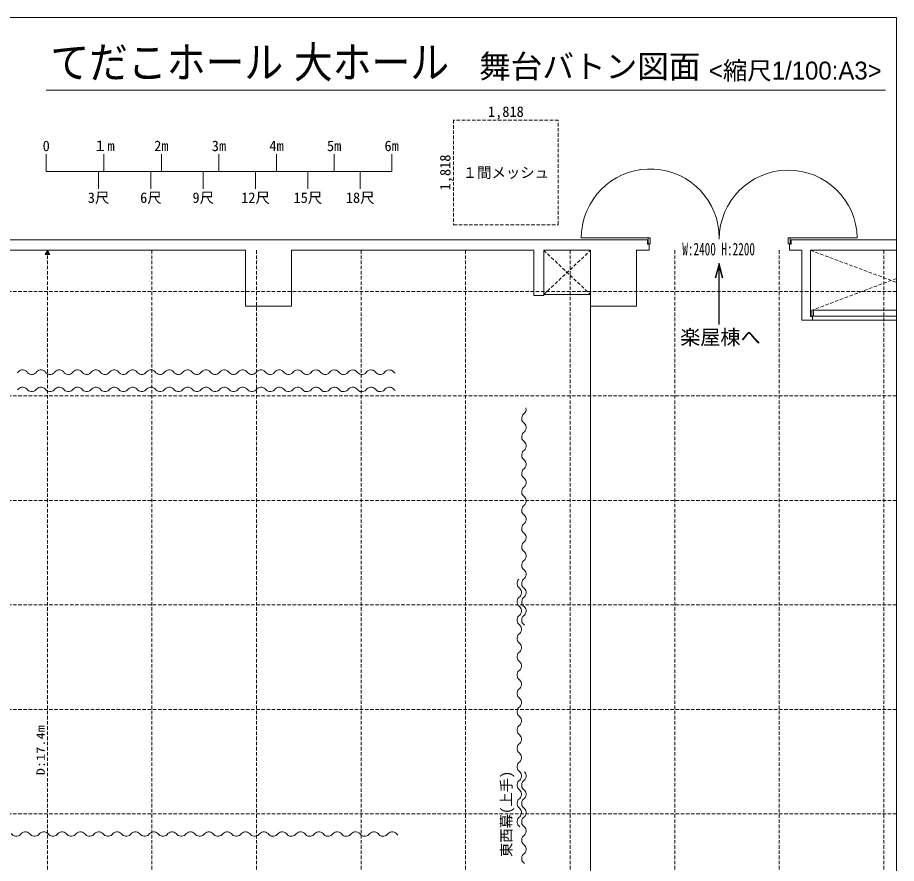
# Model space of a CAD drawing. Units: millimetres, scale not verified. Extents: x -10957 to 29043, y -19395 to 8905.
# Drawn here: x 13761 to 29043, y -5809 to 8905 of the extents above; entities that cross this region are included whole.
import ezdxf
from ezdxf.enums import TextEntityAlignment as Align

# ---------------------------------------------------------------- set-up
doc = ezdxf.new("R2010")
doc.units = ezdxf.units.MM
doc.header["$LTSCALE"] = 50
doc.linetypes.add('DASHED1', pattern=[1.8, 1.2, -0.6])
for name, color, linetype, lineweight in [('D-0', 7, 'Continuous', 18), ('D-A', 7, 'Continuous', 18), ('D-D', 7, 'Continuous', 18), ('D-E', 4, 'DASHED1', 18), ('D-F', 7, 'Continuous', 18), ('F-F', 7, 'Continuous', 18)]:
    doc.layers.add(name, color=color, linetype=linetype, lineweight=lineweight)
doc.styles.add('HG創英角ｺﾞｼｯｸUB', font='')
doc.styles.add('ＭＳ ゴシック', font='')
doc.styles.get('HG創英角ｺﾞｼｯｸUB').set_extended_font_data('HG創英角ｺﾞｼｯｸUB')
doc.styles.get('ＭＳ ゴシック').set_extended_font_data('MS Gothic')

msp = doc.modelspace()

# ---------------------------------------------------------------- linework, layer by layer
at = {"layer": 'D-0'}
for p, q in [((24762.47, 5071.31), (23562.47, 5071.31)), ((24762.47, 5071.31), (24727.47, 5071.31)), ((24727.47, 4971.31), (24727.47, 5071.31)), ((24732.47, 5071.31), (24762.47, 5071.31)), ((24762.47, 5071.31), (24762.47, 4971.31)), ((27162.47, 5071.31), (27162.47, 4971.31)), ((27192.47, 5071.31), (27162.47, 5071.31)), ((-7062.53, 5036.31), (24712.47, 5036.31)), ((24712.47, 4961.31), (24712.47, 5036.31)), ((24742.47, 4961.31), (24712.47, 4961.31)), ((24762.47, 4971.31), (24727.47, 4971.31)), ((24742.47, 4961.31), (24742.47, 4856.31)), ((27182.47, 4961.31), (27182.47, 4856.31)), ((29042.96, 5036.31), (27212.47, 5036.31)), ((17724.97, 4856.31), (12324.97, 4856.31)), ((17724.97, 4856.31), (17724.97, 3886.31)), ((18524.97, 4856.31), (22739.97, 4856.31)), ((18524.97, 4856.31), (18524.97, 3886.31)), ((22739.97, 4069.99), (22739.97, 4856.31)), ((22909.97, 4069.99), (22909.97, 4856.31)), ((23724.97, 4856.31), (23724.97, 3886.31)), ((24524.97, 4856.31), (24524.97, 3886.31)), ((24742.47, 4856.31), (24524.97, 4856.31)), ((27399.97, 4856.31), (27182.47, 4856.31)), ((27399.97, 3642.53), (27399.97, 4856.31)), ((27549.97, 4856.31), (27549.97, 3702.53)), ((29042.96, 4856.31), (27549.97, 4856.31)), ((22739.97, 4069.99), (22909.97, 4069.99)), ((23724.97, 4086.31), (22909.97, 4086.31)), ((18524.97, 3886.31), (17724.97, 3886.31)), ((24524.97, 3886.31), (23724.97, 3886.31)), ((27583.64, 3702.53), (27549.97, 3702.53)), ((27569.97, 3712.53), (27569.97, 3812.53)), ((29042.96, 3812.53), (27569.97, 3812.53)), ((29042.96, 3712.53), (27569.97, 3712.53)), ((27583.64, 3702.53), (27583.64, 3642.53)), ((27599.97, 3712.53), (27599.97, 3812.53)), ((27583.64, 3642.53), (27399.97, 3642.53)), ((29042.96, 3642.53), (27583.64, 3642.53))]:
    msp.add_line(p, q, dxfattribs=at)
at = {"layer": 'D-0', "linetype": 'DASHED1'}
for p, q in [((22909.97, 4856.31), (23724.97, 4086.31)), ((22909.97, 4086.31), (23724.97, 4856.31)), ((27549.97, 4856.31), (29042.96, 4298.76)), ((29042.96, 4366.58), (27569.97, 3812.53))]:
    msp.add_line(p, q, dxfattribs=at)
at = {"layer": 'D-0'}
for points in [[(28362.29, 5071.31), (27162.47, 5071.31), (27197.47, 5071.31)], [(27162.47, 4971.31), (27197.47, 4971.31), (27197.47, 5071.31)], [(27182.47, 4961.31), (27212.47, 4961.31), (27212.47, 5036.31)], [(23724.97, 4856.31), (22909.97, 4856.31), (23724.97, 4856.31)]]:
    msp.add_lwpolyline(points, dxfattribs=at)
for centre, radius, start, end in [((24762.47, 5071.31), 1200, 0, 173.36957), ((27162.47, 5051.31), 1200, 0.97102, 180), ((24762.47, 5071.31), 1200, 173.36957, 180.04157), ((13848.14, 2671.51), 103.58, 45.56871, 147.08999), ((14167.02, 2671.57), 103.53, 45.50061, 147.07941), ((14485.91, 2671.64), 103.48, 45.43258, 147.06855), ((14804.8, 2671.71), 103.43, 45.36477, 147.05763), ((15123.69, 2671.77), 103.38, 45.29696, 147.04647), ((15442.58, 2671.84), 103.33, 45.22985, 147.03495), ((15761.46, 2671.9), 103.28, 45.16247, 147.02363), ((16080.35, 2671.96), 103.24, 45.09586, 147.01189), ((16399.24, 2672.03), 103.19, 45.0286, 147.00032), ((16718.13, 2672.09), 103.14, 44.96154, 146.9883), ((17037.02, 2672.15), 103.09, 44.89479, 146.97604), ((17355.91, 2672.22), 103.05, 44.82832, 146.96381), ((17674.79, 2672.28), 103, 44.7617, 146.95127), ((17993.68, 2672.34), 102.95, 44.69529, 146.93851), ((18312.57, 2672.4), 102.91, 44.62846, 146.92578), ((18631.77, 2671.76), 103.14, 44.96154, 146.9883), ((18950.66, 2671.82), 103.09, 44.89479, 146.97604), ((19269.55, 2671.88), 103.05, 44.82832, 146.96381), ((19588.43, 2671.95), 103, 44.7617, 146.95127), ((19907.32, 2672.01), 102.95, 44.69529, 146.93851), ((20226.21, 2672.07), 102.91, 44.62846, 146.92578), ((14007.58, 2801.75), 103.56, 212.91537, 314.46525), ((14326.47, 2801.68), 103.5, 212.92598, 314.53346), ((14645.36, 2801.61), 103.45, 212.93698, 314.60123), ((14964.24, 2801.55), 103.41, 212.94793, 314.66916), ((15283.13, 2801.48), 103.36, 212.95924, 314.73673), ((15602.02, 2801.42), 103.31, 212.97054, 314.80396), ((15920.91, 2801.35), 103.26, 212.98223, 314.87088), ((16239.8, 2801.29), 103.21, 212.99374, 314.93782), ((16558.68, 2801.23), 103.16, 213.00566, 315.00495), ((16877.57, 2801.16), 103.12, 213.01778, 315.07193), ((17196.46, 2801.1), 103.07, 213.03023, 315.13824), ((17515.35, 2801.04), 103.02, 213.04244, 315.20501), ((17834.24, 2800.98), 102.98, 213.05507, 315.27156), ((18153.13, 2800.91), 102.93, 213.0678, 315.3381), ((18472.32, 2800.89), 103.16, 213.00566, 315.00495), ((18791.21, 2800.83), 103.12, 213.01778, 315.07193), ((19110.1, 2800.77), 103.07, 213.03023, 315.13824), ((19428.99, 2800.7), 103.02, 213.04244, 315.20501), ((19747.88, 2800.64), 102.98, 213.05507, 315.27156), ((20066.77, 2800.58), 102.93, 213.0678, 315.3381), ((20385.71, 2800.52), 102.93, 213.0678, 233.61557), ((13848.14, 2371.51), 103.58, 45.56871, 147.08999), ((14007.58, 2501.75), 103.56, 212.91537, 314.46525), ((14167.02, 2371.57), 103.53, 45.50061, 147.07941), ((14326.47, 2501.68), 103.5, 212.92598, 314.53346), ((14485.91, 2371.64), 103.48, 45.43258, 147.06855), ((14645.36, 2501.61), 103.45, 212.93698, 314.60123), ((14804.8, 2371.71), 103.43, 45.36477, 147.05763), ((14964.24, 2501.55), 103.41, 212.94793, 314.66916), ((15123.69, 2371.77), 103.38, 45.29696, 147.04647), ((15283.13, 2501.48), 103.36, 212.95924, 314.73673), ((15442.58, 2371.84), 103.33, 45.22985, 147.03495), ((15602.02, 2501.42), 103.31, 212.97054, 314.80396), ((15761.46, 2371.9), 103.28, 45.16247, 147.02363), ((15920.91, 2501.35), 103.26, 212.98223, 314.87088), ((16080.35, 2371.96), 103.24, 45.09586, 147.01189), ((16239.8, 2501.29), 103.21, 212.99374, 314.93782), ((16399.24, 2372.03), 103.19, 45.0286, 147.00032), ((16718.13, 2372.09), 103.14, 44.96154, 146.9883), ((17037.02, 2372.15), 103.09, 44.89479, 146.97604), ((17355.91, 2372.22), 103.05, 44.82832, 146.96381), ((17674.79, 2372.28), 103, 44.7617, 146.95127), ((17993.68, 2372.34), 102.95, 44.69529, 146.93851), ((18312.57, 2372.4), 102.91, 44.62846, 146.92578), ((18631.77, 2371.76), 103.14, 44.96154, 146.9883), ((18950.66, 2371.82), 103.09, 44.89479, 146.97604), ((19269.55, 2371.88), 103.05, 44.82832, 146.96381), ((19588.43, 2371.95), 103, 44.7617, 146.95127), ((19907.32, 2372.01), 102.95, 44.69529, 146.93851), ((20226.21, 2372.07), 102.91, 44.62846, 146.92578), ((16558.68, 2501.23), 103.16, 213.00566, 315.00495), ((16877.57, 2501.16), 103.12, 213.01778, 315.07193), ((17196.46, 2501.1), 103.07, 213.03023, 315.13824), ((17515.35, 2501.04), 103.02, 213.04244, 315.20501), ((17834.24, 2500.98), 102.98, 213.05507, 315.27156), ((18153.13, 2500.91), 102.93, 213.0678, 315.3381), ((18472.32, 2500.89), 103.16, 213.00566, 315.00495), ((18791.21, 2500.83), 103.12, 213.01778, 315.07193), ((19110.1, 2500.77), 103.07, 213.03023, 315.13824), ((19428.99, 2500.7), 103.02, 213.04244, 315.20501), ((19747.88, 2500.64), 102.98, 213.05507, 315.27156), ((20066.77, 2500.58), 102.93, 213.0678, 315.3381), ((20385.71, 2500.52), 102.93, 213.0678, 233.61557), ((22629.66, 1931.57), 102.95, 134.69529, 236.93851), ((22501.09, 2091.01), 102.93, 303.0678, 14.22997), ((22501.03, 1772.12), 102.98, 303.05507, 45.27156), ((22629.72, 1612.68), 103, 134.7617, 236.95127), ((22500.96, 1453.23), 103.02, 303.04244, 45.20501), ((22629.79, 1293.79), 103.05, 134.82832, 236.96381), ((22500.9, 1134.35), 103.07, 303.03023, 45.13824), ((22629.85, 974.9), 103.09, 134.89479, 236.97604), ((22500.84, 815.46), 103.12, 303.01778, 45.07193), ((22629.91, 656.01), 103.14, 134.96154, 236.9883), ((22500.78, 496.57), 103.16, 303.00566, 45.00495), ((22629.27, 336.82), 102.91, 134.62846, 236.92578), ((22500.75, 177.37), 102.93, 303.0678, 45.3381), ((22629.21, 17.88), 102.91, 134.62846, 236.92578), ((22500.7, -141.57), 102.93, 303.0678, 45.3381), ((22629.27, -301.01), 102.95, 134.69529, 236.93851), ((22500.64, -460.46), 102.98, 303.05507, 45.27156), ((22629.33, -619.9), 103, 134.7617, 236.95127), ((22500.57, -779.35), 103.02, 303.04244, 45.20501), ((22549.4, -938.79), 103.05, 134.82832, 236.96381), ((22629.4, -938.79), 103.05, 134.82832, 236.96381), ((22420.51, -1098.23), 103.07, 303.03023, 45.13824), ((22500.51, -1098.23), 103.07, 303.03023, 45.13824), ((22549.46, -1257.68), 103.09, 134.89479, 236.97604), ((22629.46, -1257.68), 103.09, 134.89479, 236.97604), ((22420.45, -1417.12), 103.12, 303.01778, 45.07193), ((22500.45, -1417.12), 103.12, 303.01778, 45.07193), ((22549.52, -1576.57), 103.14, 134.96154, 236.9883), ((22629.52, -1576.57), 103.14, 134.96154, 236.9883), ((22420.39, -1736.01), 103.16, 303.00566, 45.00495), ((22548.88, -1895.76), 102.91, 134.62846, 236.92578), ((22420.36, -2055.21), 102.93, 303.0678, 45.3381), ((22548.94, -2214.65), 102.95, 134.69529, 236.93851), ((22420.3, -2374.1), 102.98, 303.05507, 45.27156), ((22549, -2533.54), 103, 134.7617, 236.95127), ((22420.24, -2692.98), 103.02, 303.04244, 45.20501), ((22549.06, -2852.43), 103.05, 134.82832, 236.96381), ((22420.18, -3011.87), 103.07, 303.03023, 45.13824), ((22549.12, -3171.32), 103.09, 134.89479, 236.97604), ((22420.12, -3330.76), 103.12, 303.01778, 45.07193), ((22549.19, -3490.21), 103.14, 134.96154, 236.9883), ((22420.05, -3649.65), 103.16, 303.00566, 45.00495), ((22549.25, -3809.09), 103.19, 135.0286, 237.00032), ((22419.99, -3968.54), 103.21, 302.99374, 44.93782), ((22549.31, -4127.98), 103.24, 135.09586, 237.01189), ((22419.93, -4287.43), 103.26, 302.98223, 44.87088), ((22499.93, -4287.43), 103.26, 302.98223, 44.87088), ((22549.38, -4446.87), 103.28, 135.16247, 237.02363), ((22629.38, -4446.87), 103.28, 135.16247, 237.02363), ((22419.86, -4606.32), 103.31, 302.97054, 44.80396), ((22499.86, -4606.32), 103.31, 302.97054, 44.80396), ((22549.44, -4765.76), 103.33, 135.22985, 237.03495), ((22629.44, -4765.76), 103.33, 135.22985, 237.03495), ((22419.8, -4925.2), 103.36, 302.95924, 44.73673), ((22499.8, -4925.2), 103.36, 302.95924, 44.73673), ((22549.51, -5084.65), 103.38, 135.29696, 237.04647), ((22629.51, -5084.65), 103.38, 135.29696, 237.04647), ((22499.73, -5244.09), 103.41, 302.94793, 44.66916), ((13737.88, -5233.7), 103.61, 212.90472, 314.39719), ((13897.32, -5364.01), 103.58, 45.56871, 147.08999), ((14056.77, -5233.77), 103.56, 212.91537, 314.46525), ((14216.21, -5363.94), 103.53, 45.50061, 147.07941), ((14375.65, -5233.84), 103.5, 212.92598, 314.53346), ((14535.1, -5363.87), 103.48, 45.43258, 147.06855), ((14694.54, -5233.9), 103.45, 212.93698, 314.60123), ((14853.99, -5363.81), 103.43, 45.36477, 147.05763), ((15013.43, -5233.97), 103.41, 212.94793, 314.66916), ((15172.87, -5363.74), 103.38, 45.29696, 147.04647), ((15332.32, -5234.03), 103.36, 212.95924, 314.73673), ((15491.76, -5363.68), 103.33, 45.22985, 147.03495), ((15651.21, -5234.1), 103.31, 212.97054, 314.80396), ((15810.65, -5363.61), 103.28, 45.16247, 147.02363), ((15970.09, -5234.16), 103.26, 212.98223, 314.87088), ((16129.54, -5363.55), 103.24, 45.09586, 147.01189), ((16288.98, -5234.23), 103.21, 212.99374, 314.93782), ((16448.43, -5363.49), 103.19, 45.0286, 147.00032), ((16607.87, -5234.29), 103.16, 213.00566, 315.00495), ((16767.32, -5363.42), 103.14, 44.96154, 146.9883), ((16926.76, -5234.35), 103.12, 213.01778, 315.07193), ((17086.2, -5363.36), 103.09, 44.89479, 146.97604), ((17245.65, -5234.41), 103.07, 213.03023, 315.13824), ((17405.09, -5363.3), 103.05, 44.82832, 146.96381), ((17564.54, -5234.48), 103.02, 213.04244, 315.20501), ((17723.98, -5363.24), 103, 44.7617, 146.95127), ((17883.43, -5234.54), 102.98, 213.05507, 315.27156), ((18042.87, -5363.17), 102.95, 44.69529, 146.93851), ((18202.31, -5234.6), 102.93, 213.0678, 315.3381), ((18361.76, -5363.11), 102.91, 44.62846, 146.92578), ((18521.51, -5234.62), 103.16, 213.00566, 315.00495), ((18680.96, -5363.76), 103.14, 44.96154, 146.9883), ((18840.4, -5234.69), 103.12, 213.01778, 315.07193), ((18999.84, -5363.69), 103.09, 44.89479, 146.97604), ((19159.29, -5234.75), 103.07, 213.03023, 315.13824), ((19318.73, -5363.63), 103.05, 44.82832, 146.96381), ((19478.18, -5234.81), 103.02, 213.04244, 315.20501), ((19637.62, -5363.57), 103, 44.7617, 146.95127), ((19797.07, -5234.87), 102.98, 213.05507, 315.27156), ((19956.51, -5363.51), 102.95, 44.69529, 146.93851), ((20115.95, -5234.93), 102.93, 213.0678, 315.3381), ((20275.4, -5363.45), 102.91, 44.62846, 146.92578), ((20434.89, -5234.99), 102.93, 213.0678, 233.61557), ((22629.57, -5403.54), 103.43, 135.36477, 237.05763), ((22499.67, -5562.98), 103.45, 302.93698, 44.60123), ((22629.64, -5722.42), 103.48, 135.43258, 237.06855)]:
    msp.add_arc(centre, radius, start, end, dxfattribs=at)
at = {"layer": 'D-A'}
for p, q in [((25890.99, 4379.45), (25958.05, 4629.75)), ((25895.82, 4378.16), (25962.89, 4628.46)), ((25900.66, 4376.86), (25967.73, 4627.16)), ((26015.45, 4376.86), (25948.38, 4627.16)), ((25953.05, 3568.23), (25953.05, 4629.75)), ((26020.29, 4378.16), (25953.22, 4628.46)), ((26025.12, 4379.45), (25958.05, 4629.75)), ((25958.05, 3568.23), (25958.05, 4629.75)), ((25963.06, 3568.23), (25963.06, 4629.75))]:
    msp.add_line(p, q, dxfattribs=at)
at = {"layer": 'D-D'}
for p, q in [((14278.97, 4856.31), (14238.14, 4785.6)), ((14319.79, 4785.6), (14238.14, 4785.6)), ((14239.45, 4787.86), (14318.49, 4787.86)), ((14240.89, 4790.36), (14317.04, 4790.36)), ((14242.33, 4792.86), (14315.6, 4792.86)), ((14243.78, 4795.36), (14314.16, 4795.36)), ((14245.22, 4797.86), (14312.71, 4797.86)), ((14246.66, 4800.36), (14311.27, 4800.36)), ((14248.11, 4802.86), (14309.83, 4802.86)), ((14249.55, 4805.36), (14308.38, 4805.36)), ((14250.99, 4807.86), (14306.94, 4807.86)), ((14252.44, 4810.36), (14305.5, 4810.36)), ((14253.88, 4812.86), (14304.05, 4812.86)), ((14255.32, 4815.36), (14302.61, 4815.36)), ((14256.77, 4817.86), (14301.17, 4817.86)), ((14258.21, 4820.36), (14299.72, 4820.36)), ((14259.65, 4822.86), (14298.28, 4822.86)), ((14261.1, 4825.36), (14296.84, 4825.36)), ((14262.54, 4827.86), (14295.39, 4827.86)), ((14263.98, 4830.36), (14293.95, 4830.36)), ((14265.43, 4832.86), (14292.5, 4832.86)), ((14266.87, 4835.36), (14291.06, 4835.36)), ((14268.31, 4837.86), (14289.62, 4837.86)), ((14269.76, 4840.36), (14288.17, 4840.36)), ((14271.2, 4842.86), (14286.73, 4842.86)), ((14272.64, 4845.36), (14285.29, 4845.36)), ((14274.09, 4847.86), (14283.84, 4847.86)), ((14275.53, 4850.36), (14282.4, 4850.36)), ((14276.97, 4852.86), (14280.96, 4852.86)), ((14278.42, 4855.36), (14279.51, 4855.36)), ((14278.97, 4856.31), (14319.79, 4785.6))]:
    msp.add_line(p, q, dxfattribs=at)
at = {"layer": 'D-E'}
for p, q in [((14278.97, 4856.31), (14278.97, -12533.69)), ((16096.97, 4856.31), (16096.97, -12533.69)), ((17914.97, 4856.31), (17914.97, -12063.69)), ((19732.97, 4856.31), (19732.97, -12673.69)), ((21550.97, 4856.31), (21550.97, -12673.69)), ((23368.97, 4856.31), (23368.97, -12673.69)), ((25186.97, 4856.31), (25186.97, -12063.69)), ((27004.97, 4856.31), (27004.97, -12063.69)), ((28822.97, 4856.31), (28822.97, -12063.69)), ((29042.96, 4141.31), (-10957.04, 4141.31)), ((29042.96, 2323.31), (-10957.04, 2323.31)), ((29042.96, 505.31), (-10957.04, 505.31)), ((29042.96, -1312.69), (-10957.04, -1312.69)), ((29042.96, -3130.69), (-10957.04, -3130.69)), ((29042.96, -4948.69), (-10957.04, -4948.69))]:
    msp.add_line(p, q, dxfattribs=at)
at = {"layer": 'D-E', "color": 7, "linetype": 'Continuous'}
msp.add_line((23724.97, -12063.69), (23724.97, 3886.31), dxfattribs=at)
at = {"layer": 'D-F'}
for p, q in [((14259.58, 6526.84), (14259.58, 6226.48)), ((15260.77, 6526.84), (15260.77, 6226.48)), ((16261.96, 6526.84), (16261.96, 6226.48)), ((17263.15, 6526.84), (17263.15, 6226.48)), ((18264.34, 6526.84), (18264.34, 6226.48)), ((19265.53, 6526.84), (19265.53, 6226.48)), ((20266.72, 6526.84), (20266.72, 6226.48)), ((20266.72, 6226.48), (14259.58, 6226.48)), ((15169.66, 6226.48), (15169.66, 5926.12)), ((16079.74, 6226.48), (16079.74, 5926.12)), ((16989.82, 6226.48), (16989.82, 5926.12)), ((17899.91, 6226.48), (17899.91, 5926.12)), ((18809.99, 6226.48), (18809.99, 5926.12)), ((19720.07, 6226.48), (19720.07, 5926.12))]:
    msp.add_line(p, q, dxfattribs=at)
at = {"layer": 'D-F', "linetype": 'DASHED1'}
msp.add_lwpolyline([(21343.36, 5302.13), (23163.53, 5302.13), (23163.53, 7122.3), (21343.36, 7122.3)], close=True, dxfattribs=at)
at = {"layer": 'F-F'}
for p, q in [((29042.96, 8905.13), (-10957.04, 8905.13)), ((29042.96, -19394.87), (29042.96, 8905.13)), ((14259.58, 7640.4), (28853.16, 7640.4))]:
    msp.add_line(p, q, dxfattribs=at)

# ---------------------------------------------------------------- texts
at = {"layer": 'D-A', "style": 'ＭＳ ゴシック', "width": 0.65}
msp.add_text('W:2400 H:2200', height=219.9, dxfattribs=at).set_placement((25319.82, 4702.15), align=Align.BOTTOM_LEFT)
at = {"layer": 'D-A', "style": 'ＭＳ ゴシック'}
msp.add_text('楽屋棟へ', height=256.6, dxfattribs=at).set_placement((25282.32, 3139.03), align=Align.BOTTOM_LEFT)
at = {"layer": 'D-A', "style": 'ＭＳ ゴシック', "width": 1.25}
msp.add_text('D:17.4m', height=146.6, rotation=90, dxfattribs=at).set_placement((14278.97, -4276.19), align=Align.BOTTOM_LEFT)
at = {"layer": 'D-A', "style": 'ＭＳ ゴシック'}
msp.add_text('東西幕(上手)', height=183.3, rotation=90, dxfattribs=at).set_placement((22406.85, -5698.69), align=Align.BOTTOM_LEFT)
at = {"layer": 'D-F', "style": 'ＭＳ ゴシック'}
for s, p in [('1,818', (21940.32, 7122.05)), ('0', (14196.95, 6526.59)), ('１m', (15072.89, 6526.59)), ('2m', (16136.71, 6526.59)), ('3m', (17137.9, 6526.59)), ('4m', (18139.09, 6526.59)), ('5m', (19140.28, 6526.59)), ('6m', (20141.47, 6526.59)), ('１間メッシュ', (21501.95, 6061.79)), ('3尺', (14981.78, 5625.52)), ('6尺', (15891.87, 5625.52)), ('9尺', (16801.95, 5625.52)), ('12尺', (17648.66, 5625.52)), ('15尺', (18558.74, 5625.52)), ('18尺', (19468.82, 5625.52))]:
    msp.add_text(s, height=183.3, dxfattribs=at).set_placement(p, align=Align.BOTTOM_LEFT)
msp.add_text('1,818', height=183.3, rotation=90, dxfattribs=at).set_placement((21343.61, 5899.09), align=Align.BOTTOM_LEFT)
at = {"layer": 'F-F', "style": 'HG創英角ｺﾞｼｯｸUB', "width": 0.9}
msp.add_text('てだこホール 大ホール', height=549.9, dxfattribs=at).set_placement((14330.11, 7687.86), align=Align.BOTTOM_LEFT)
at = {"layer": 'F-F', "style": 'HG創英角ｺﾞｼｯｸUB'}
for s, height, p in [('舞台バトン図面', 403.2, (21786.3, 7733.28)), ('<縮尺1/100:A3>', 311.6, (25781.37, 7733.28))]:
    msp.add_text(s, height=height, dxfattribs=at).set_placement(p, align=Align.BOTTOM_LEFT)

doc.saveas('drawing.dxf')
